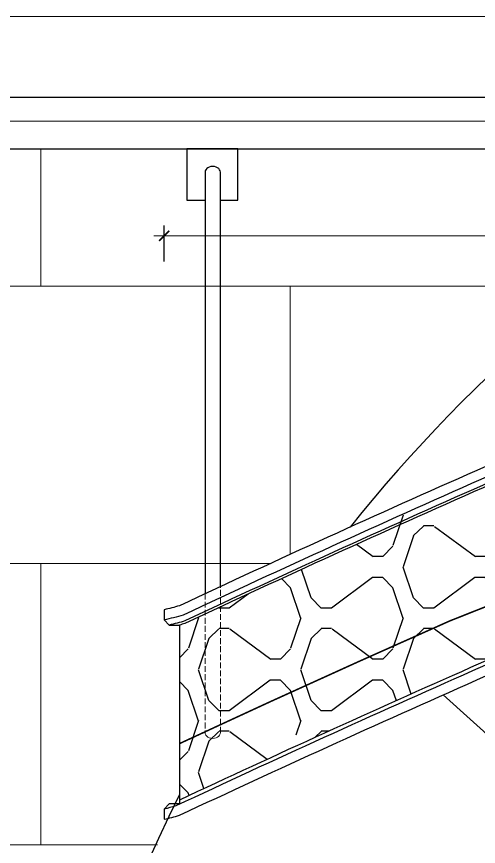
# Model space of a CAD drawing. Header units: millimetres. Extents: x 174511 to 265775, y -1918 to 26385.
# Drawn here: x 223445 to 224348, y 4675 to 6299 of the extents above; entities that cross this region are included whole.
import ezdxf
from ezdxf.xclip import XClip

# ---------------------------------------------------------------- set-up
doc = ezdxf.new("R2010")
doc.units = ezdxf.units.MM
doc.header["$XCLIPFRAME"] = 0
for name, pattern in [('_ACM-G-HIDDEN', [4.762499999999999, 3.175, -1.5875]), ('D04-03 - PANTRY CABINET DETAIL 1$0$ACM-G-CENTER2', [28.575000000000003, 19.05, -3.175000000000001, 3.175000000000001, -3.175000000000001]), ('DASH', [0.35, 0.25, -0.1])]:
    doc.linetypes.add(name, pattern=pattern)
doc.layers.get('Defpoints').update_dxf_attribs({"color": 250})
for name, color, linetype, lineweight in [('_ACM-A-ANNO-DIMS', 2, 'Continuous', 13), ('_ACM-A-ANNO-DIMS @ 10', 2, 'Continuous', 13), ('_ACM-A-DETL-THIN', 2, 'Continuous', 9), ('_ACM-A-ELVE-HIDD', 1, '_ACM-G-HIDDEN', 13)]:
    doc.layers.add(name, color=color, linetype=linetype, lineweight=lineweight)
for name, color, linetype in [('I-DETL-LW01', 1, 'Continuous'), ('I-DETL-LW02', 2, 'Continuous'), ('PDF_Geometry', 7, 'Continuous')]:
    doc.layers.add(name, color=color, linetype=linetype)
doc.styles.add('Arial', font='ARIALUNI.ttf')
doc.dimstyles.new('Aec-Arch-M-注释性', dxfattribs={"dimscale": 2, "dimtxt": 2.5, "dimasz": 2, "dimexe": 2, "dimexo": 2, "dimgap": 0.8, "dimtad": 1, "dimdec": 0, "dimrnd": 5, "dimzin": 3, "dimdsep": 46, "dimtxsty": 'Arial', "dimblk": 'WALL TYPE$0$_ArchTick', "dimcen": 2.5, "dimdle": 2, "dimclrd": 256, "dimclrt": 256, "dimazin": 2, "dimtfac": 0.75, "dimtdec": 0, "dimtix": 1, "dimtmove": 2, "dimatfit": 2, "dimfxl": 5, "dimfxlon": 1, "dimtolj": 1, "dimtzin": 0, "dimlwd": -1, "dimarcsym": 0})

# ---------------------------------------------------------------- blocks, each defined once
blk = doc.blocks.new('海龙_1212025767')
at = {"layer": 'PDF_Geometry', "color": 250, "lineweight": 18}
for p, q in [((-2455.394075363874, -14580.40676887396), (-2455.394075363874, -14321.54325789276)), ((-1983.316816240549, -14580.40676887396), (-1983.316816240549, -15088.49048998862)), ((-2455.394075363874, -15105.71570003095), (-2455.394075363874, -15638.6700190461)), ((-2455.394075363874, -15638.6700190461), (-2455.394075363874, -15105.71570003095)), ((-1212.358062965563, -15787.4711820268), (-1694.417863528972, -15354.62161301971))]:
    blk.add_line(p, q, dxfattribs=at)
for points in [[(-9566.52808997035, -14070.26379102531), (3.809896498918533, -14070.26379102531)], [(-9444.711045712233, -14268.21792335871), (3.809896498918533, -14268.21792335871)], [(-3848.690249115229, -14580.40676887396), (-1412.327697724104, -14580.40676887396), (-3848.690249115229, -14580.40676887396)], [(-3848.690249115229, -15105.71570003095), (-2020.786886491172, -15105.71570003095)], [(-3848.719649106264, -15638.64086617592), (-2234.597798377305, -15638.64086617592), (-3848.719649106264, -15638.64086617592)]]:
    blk.add_lwpolyline(points, dxfattribs=at)
at = {"layer": 'PDF_Geometry', "color": 250, "lineweight": 25}
for points in [[(-9444.709114283323, -14222.53427867653), (3.777090698480606, -14222.53427867653)], [(3.777090698480606, -14321.51150345866), (-9604.595654338598, -14321.51150345866)]]:
    blk.add_lwpolyline(points, dxfattribs=at)
for radius, start, end in [(2878.177146920823, 119.0605248211585, 141.4669971780116), (2878.177146920818, 119.0605248211585, 141.4669971780116), (2878.177146920818, 153.4484987103772, 182.6620675728533), (2878.177146920823, 153.4484987103772, 182.6620675728533)]:
    blk.add_arc((381.608405767387, -16829.73291256208), radius, start, end, dxfattribs=at)
blk = doc.blocks.new('WALL TYPE$0$_ArchTick')
at = {"color": 0, "linetype": 'ByBlock', "const_width": 0.15}
blk.add_lwpolyline([(-0.5, -0.5), (0.5, 0.5)], dxfattribs=at)
blk = doc.blocks.new('*D140')
at = {"layer": '_ACM-A-ANNO-DIMS', "color": 0, "lineweight": -2, "transparency": 16777216}
for p, q in [((223733.834082915, 5819.554298250413), (223733.834082915, 5889.554298250412)), ((228333.834082915, 5819.554298250412), (228333.834082915, 5889.554298250412))]:
    blk.add_line(p, q, dxfattribs=at)
at = {"layer": '_ACM-A-ANNO-DIMS', "transparency": 16777216}
blk.add_line((223713.834082915, 5869.554298250412), (228353.834082915, 5869.554298250412), dxfattribs=at)
at = {"layer": 'Defpoints', "color": 0, "transparency": 16777216}
for p in [(228333.834082915, 5869.554298250412), (223733.834082915, 5137.92818259398, -0.0001249797642230971), (228333.834082915, 5137.92818259398)]:
    blk.add_point(p, dxfattribs=at)
at = {"layer": '_ACM-A-ANNO-DIMS', "transparency": 16777216, "xscale": 20, "yscale": 20, "zscale": 20, "rotation": 180}
blk.add_blockref('WALL TYPE$0$_ArchTick', (223733.834082915, 5869.554298250412), dxfattribs=at)
at = {"layer": '_ACM-A-ANNO-DIMS', "transparency": 16777216, "xscale": 20, "yscale": 20, "zscale": 20}
blk.add_blockref('WALL TYPE$0$_ArchTick', (228333.834082915, 5869.554298250412), dxfattribs=at)
at = {"layer": '_ACM-A-ANNO-DIMS', "transparency": 16777216, "insert": (226033.834082915, 5890.327149546456), "char_height": 25, "attachment_point": 5, "style": 'Arial'}
blk.add_mtext('\\A1;4600', dxfattribs=at)
blk = doc.blocks.new('K_57')
at = {"layer": '_ACM-A-DETL-THIN', "color": 8, "linetype": 'DASH', "ltscale": 45}
for p, q in [((15.669189453125, -1141.933593750175, 0.0001141974876191948), (15.66928482585354, -856.4176814030689, 8.240658103236291e-05)), ((-14.33071984149865, -870.3902281125629, 8.3962360966203e-05), (-14.330810546875, -1141.933593750175, 0.0001141974876191948)), ((-14.330810546875, -1141.933593750175, 0.0001141974876191948), (-13.934326171875, -1144.527343750175, 0.0001141974876191948)), ((-13.934326171875, -1144.527343750175, 0.0001141974876191948), (-12.804931640625, -1146.908203125175, 0.0001141974876191948)), ((-12.804931640625, -1146.908203125175, 0.0001141974876191948), (-11.033203125, -1149.009765625175, 0.0001141974876191948)), ((-11.033203125, -1149.009765625175, 0.0001141974876191948), (-8.70947265625, -1150.763671875175, 0.0001141974876191948)), ((-8.70947265625, -1150.763671875175, 0.0001141974876191948), (-5.9241943359375, -1152.099609375175, 0.0001141974876191948)), ((-5.9241943359375, -1152.099609375175, 0.0001141974876191948), (-2.767822265625, -1152.953125000175, 0.0001141974876191948)), ((4.106201171875, -1152.953125000175, 0.0001141974876191948), (7.262451171875, -1152.099609375175, 0.0001141974876191948)), ((7.262451171875, -1152.099609375175, 0.0001141974876191948), (10.0477294921875, -1150.763671875175, 0.0001141974876191948)), ((10.0477294921875, -1150.763671875175, 0.0001141974876191948), (12.3714599609375, -1149.009765625175, 0.0001141974876191948)), ((12.3714599609375, -1149.009765625175, 0.0001141974876191948), (14.1431884765625, -1146.908203125175, 0.0001141974876191948)), ((14.1431884765625, -1146.908203125175, 0.0001141974876191948), (15.2725830078125, -1144.527343750175, 0.0001141974876191948)), ((15.2725830078125, -1144.527343750175, 0.0001141974876191948), (15.669189453125, -1141.933593750175, 0.0001141974876191948)), ((-2.767822265625, -1152.953125000175, 0.0001141974876191948), (0.669189453125, -1153.251953125175, 0.0001141974876191948)), ((0.669189453125, -1153.251953125175, 0.0001141974876191948), (4.106201171875, -1152.953125000175, 0.0001141974876191948))]:
    blk.add_line(p, q, dxfattribs=at)
at = {"layer": 'I-DETL-LW01', "color": 8, "extrusion": (0, -1.192092895507804e-07, 0.9999999999999929)}
for points in [[(50, 6.684277426277584e-12), (-50, 6.684277426277584e-12), (-50, -99.99999999999767), (-14.33046250307234, -100.0000000000013)], [(15.66953749695676, -100.0000000000013), (50, -99.99999999999767), (50, 6.684277426277584e-12)]]:
    blk.add_lwpolyline(points, dxfattribs=at)
at = {"layer": 'I-DETL-LW01', "color": 8}
blk.add_polyline3d([(15.66928482585354, -856.4176814030616, 8.24065810323621e-05), (15.6695556640625, -45.61328125017462, -7.872824880805231e-06), (15.27294921875, -43.01953125017462, -7.872824880805231e-06), (14.1435546875, -40.63867187517462, -7.872824880805231e-06), (12.371826171875, -38.53710937517462, -7.872824880805231e-06), (10.048095703125, -36.78515625017462, -7.872824880805231e-06), (7.2628173828125, -35.44726562517462, -7.872824880805231e-06), (4.1065673828125, -34.59570312517462, -7.872824880805231e-06), (0.6695556640625, -34.29687500017462, -7.872824880805231e-06), (-2.7674560546875, -34.59570312517462, -7.872824880805231e-06), (-5.923828125, -35.44726562517462, -7.872824880805231e-06), (-8.7091064453125, -36.78515625017462, -7.872824880805231e-06), (-11.0328369140625, -38.53710937517462, -7.872824880805231e-06), (-12.8045654296875, -40.63867187517462, -7.872824880805231e-06), (-13.9339599609375, -43.01953125017462, -7.872824880805231e-06), (-14.3304443359375, -45.61328125017462, -7.872824880805231e-06), (-14.33071984149865, -870.3902281125556, 8.396236096620218e-05)], dxfattribs=at)

msp = doc.modelspace()

# ---------------------------------------------------------------- hatches: boundary and pattern name
h = msp.add_hatch()
h.set_pattern_fill('胶垫', color=250, scale=200, angle=90, pattern_type=2)
h.set_pattern_definition([(251.354783, (6.146711577058539e-15, 100.383418), (-4000.000197707245, -11845.24330596509), [62.55724799999999, -13074.4648]), (225.10963, (-20, 41.10939999999999), (199.9999867989659, -1.687069069004136e-05), [28.338546, -255.04692]), (180, (-40, 20.766868), (-2.458684630823416e-14, -200.766836), [20, -180]), (143.4643198, (-60, 21.032716), (-3799.999995216214, 2810.735711650575), [99.566106, -10354.8748]), (180, (-140, 80.76686800000002), (-2.458684630823416e-14, -200.766836), [20, -180]), (223.712329, (-160, 80.30673400000002), (-4000.000043813364, -3814.569833381501), [27.669466, -5782.918199999999]), (251.630729, (-180, 61.18608400000001), (-199.9999848495696, -401.5336774977576), [63.46384, -571.1745599999999]), (108.3692707, (-180, 140.536786), (-199.9999998299571, 401.5336728724336), [63.46384, -571.1745599999999]), (134.890369, (-160, 120.460102), (-199.9999995025111, -6.277797825686296e-07), [28.338546, -255.04692]), (180, (-140, 120.766868), (-2.458684630823416e-14, -200.766836), [20, -180]), (216.975199, (-59.99999999999999, 180.690154), (-200.0000023823875, -200.7668335310197), [100.1382, -901.24378]), (180, (-39.99999999999999, 180.766868), (-2.458684630823416e-14, -200.766836), [20, -180]), (134.890369, (-19.99999999999999, 160.61347), (-199.9999995025111, -6.277797825686296e-07), [28.338546, -255.04692]), (108.3692707, (6.146711577058539e-15, 100.383418), (-199.9999998299571, 401.5336728724336), [63.46384, -571.1745599999999])])
edge = h.paths.add_edge_path()
edge.add_arc((236193.7194974708, -21785.45249476407), 29316.51761956008, 113.8645795491427, 115.0866967247967)
edge.add_line((223763.834082915, 4765.557917628686), (223763.834082915, 5107.928182593978))
edge.add_arc((223644.8495566412, 5534.707189243026), 443.0548927716898, 285.5782882133764, 287.028311557571)
edge.add_arc((236193.7194974028, -21378.71823450442), 29256.51761940531, 113.8643414902271, 115.11843980908759, ccw=False)
edge.add_arc((226017.8412595601, 1664.037876087914), 4066.933797051327, 89.77468931434072, 114.09771151168101, ccw=False)
edge.add_arc((226049.8269062704, 1664.037876088526), 4066.933797050723, 65.90228848795488, 90.22531068568549, ccw=False)
edge.add_arc((215873.9486683162, -21378.7182347348), 29256.51761966095, 64.88156019084698, 66.13565850970559, ccw=False)
edge.add_arc((228422.8186090395, 5534.707189346238), 443.0548928310375, 252.9716884687199, 254.4217118087956)
edge.add_line((228303.834082915, 5107.928182593978), (228303.834082915, 4765.557917628648))
edge.add_arc((215873.9486684442, -21785.45249457069), 29316.51761934886, 64.91330327519344, 66.13542045075256)
edge.add_arc((226049.8269062705, 1257.303615967458), 4126.933797050905, 65.90399027460548, 90.22203495798176)
edge.add_arc((226017.8412595606, 1257.303615967756), 4126.933797050871, 89.7779650410517, 114.0960097246733)

# ---------------------------------------------------------------- linework, layer by layer
at = {"layer": '_ACM-A-ELVE-HIDD', "linetype": 'D04-03 - PANTRY CABINET DETAIL 1$0$ACM-G-CENTER2', "ltscale": 10, "const_width": 3, "elevation": -0.0001249797642230971}
msp.add_lwpolyline([(228303.834082915, 4875.932642600779, 0.004933108347501339), (227775.3586956234, 5115.996317982437, 0.1064721803677043), (226033.8340829149, 5484.20715807184, 0.1064721803674663), (224292.30947021, 5115.996317984016, 0.004933108347534091), (223763.834082915, 4875.932642600801)], format="xyb", dxfattribs=at)
at = {"layer": 'I-DETL-LW01', "elevation": -0.0001249797642230971}
for points in [[(228333.834082915, 5117.928182593978, -0.02215898147173349), (228296.6734311959, 5127.466976581885, 0.005465840800216746), (227714.3959133474, 5392.712171897374, 0.1065257652075556), (226033.834082915, 5747.975283792266, 0.1065257652078066), (224353.2722524788, 5392.712171895744, 0.005465840800165449), (223770.9947346358, 5127.466976582733, -0.02215898147288201), (223733.834082915, 5117.928182593949, -0.01961354157151181)], [(228323.834082915, 5107.928182593978, -0.01797314036679341), (228293.0725501399, 5116.152853259095, 0.005472090819791312), (227710.3315737661, 5381.617474310797, 0.1065294676220437), (226033.834082915, 5736.017333356251, 0.1065294676221031), (224357.3365920629, 5381.617474310411, 0.005472090819784534), (223774.5956156898, 5116.152853259026, -0.01797314036670588), (223743.834082915, 5107.928182593978, -0.01797314036670588)], [(228333.834082915, 4747.928182593978, -0.01502711719738871), (228310.9978358973, 4753.964595231408, 0.005440140489274018), (227730.6530761237, 5018.295283053927, 0.1065111223133413), (226033.834082915, 5377.011316243521, 0.1065111223136725), (224337.0150897012, 5018.295283051722, 0.005440140489232576), (223756.670329932, 4753.964595231153, -0.01502711719702506), (223733.834082915, 4747.928182593956)], [(228303.834082915, 4765.557917628665, 0.005332542684154534), (227734.7173183406, 5024.627183774608, 0.1065075027019616), (226033.834082915, 5384.206424956827, 0.1065075027018932), (224332.9508474903, 5024.627183775056, 0.005332542684163786), (223763.834082915, 4765.557917628672, 0.005332542684163786)]]:
    msp.add_lwpolyline(points, format="xyb", dxfattribs=at)
at = {"layer": 'I-DETL-LW01', "color": 8, "elevation": -0.0001249797642230971}
msp.add_lwpolyline([(228303.834082915, 5107.928182593982, -0.006327004804192912), (228293.0725501399, 5111.075747805897, 0.005472090819791312), (227710.3315737661, 5376.540368857599, 0.1065294676220437), (226033.834082915, 5730.940227903053, 0.1065294676221031), (224357.3365920629, 5376.540368857213, 0.005472090819784534), (223774.5956156898, 5111.075747805828, -0.006327004804078271), (223763.834082915, 5107.928182593978, -0.006327004804078271)], format="xyb", dxfattribs=at)
at = {"layer": 'I-DETL-LW02', "elevation": -0.0001249797642230971}
msp.add_lwpolyline([(227722.5245336876, 5410.527905383353, 0.1065184106413274), (226033.834082915, 5767.51749587108, 0.1065184106413274), (224345.1436321423, 5410.527905383353, 0.005453135866372236), (223763.8161438666, 5145.73233962108, -0.01875780075834913), (223733.834082915, 5137.928182593978), (223733.834082915, 5117.928182593978), (223743.834082915, 5107.928182593978), (223763.834082915, 5107.928182593978), (223763.834082915, 4757.928182593978), (223743.834082915, 4757.928182593978), (223733.834082915, 4747.928182593978), (223733.834082915, 4727.928182593978, 0.01875780075834913), (223763.8161438666, 4735.73233962108, -0.005453135866372236), (224345.1436321423, 5000.527905383353, -0.1065184106413274), (226033.834082915, 5357.51749587108, -0.1065184106413274), (227722.5245336876, 5000.527905383353, -0.005453135866372236)], format="xyb", dxfattribs=at)

# ---------------------------------------------------------------- block references
ref = msp.add_blockref('海龙_1212025767', (226030.1810856284, 20839.27215066553), dxfattribs=dict(xscale=1.033438508881965, yscale=1.033438508881965, zscale=1.033438508881965))
XClip(ref).set_block_clipping_path([(-3231.871909985668, -21260.970730635694), (3931.432342449727, -12852.762707076972)])
msp.add_blockref('K_57', (223828.1645508694, 6039.510213844145, -0.0001249797642230971))

# ---------------------------------------------------------------- dimensions: what is measured, and where the dimension line sits
at = {"layer": '_ACM-A-ANNO-DIMS @ 10'}
dim = msp.add_linear_dim(base=(228333.834082915, 5869.554298250412), p1=(223733.834082915, 5137.92818259398, -0.0001249797642230971), p2=(228333.834082915, 5137.92818259398), dimstyle='Aec-Arch-M-注释性', override={"dimscale": 10, "dimzin": 8, "dimtix": 1, "dimtofl": 1, "dimtmove": 2, "dimatfit": 2}, dxfattribs=at)
dim.commit()
dim.dimension.update_dxf_attribs({"geometry": '*D140', "text_midpoint": (226033.834082915, 5890.327149546456)})

doc.saveas('drawing.dxf')
